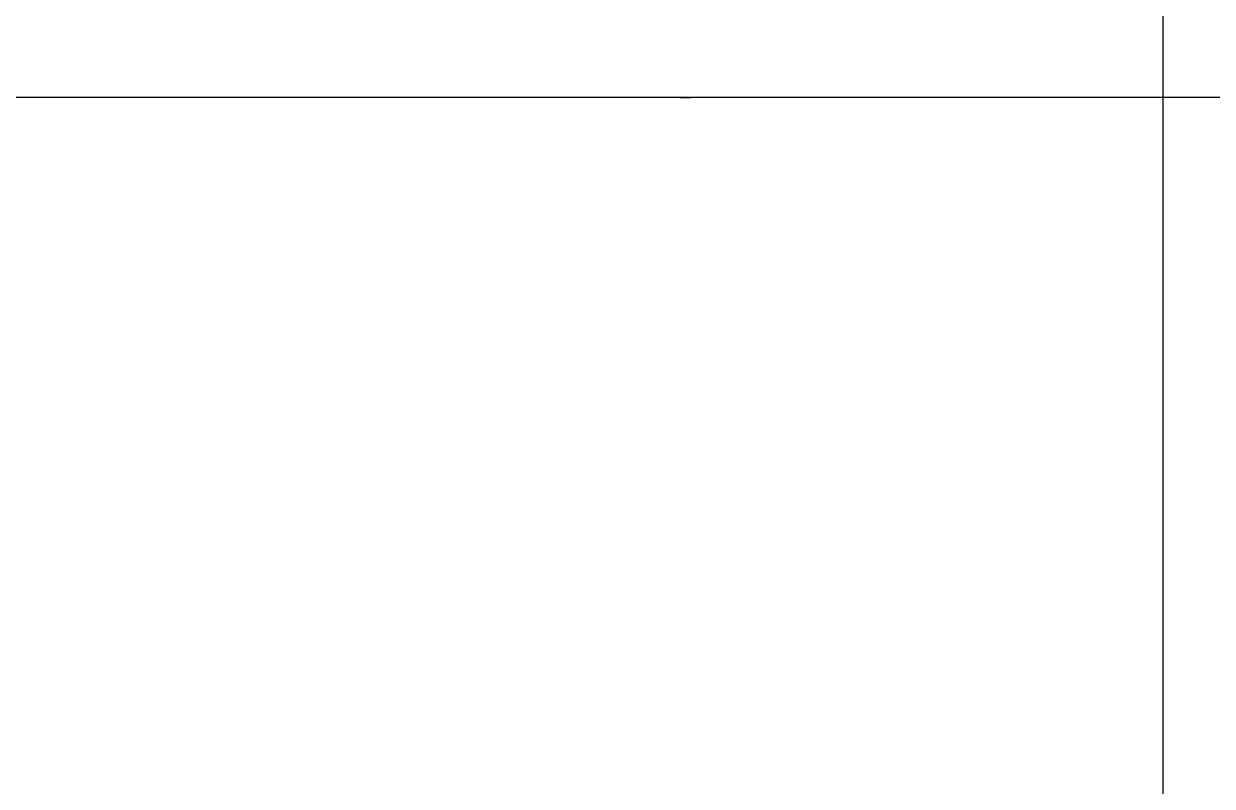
# Model space of a CAD drawing. Header units: inches. Extents: x 21 to 32698, y 13 to 3712.
# Drawn here: x 10215.97 to 10227.18, y 2575.59 to 2582.78 of the extents above; entities that cross this region are included whole.
import ezdxf

# ---------------------------------------------------------------- set-up
doc = ezdxf.new("R2010")
doc.units = ezdxf.units.IN
doc.header["$MEASUREMENT"] = 0
doc.set_wipeout_variables(frame=1)
doc.linetypes.add('DOT', pattern=[6.35, 0, -6.35])
doc.linetypes.add('IMPORT-HIDDEN2', pattern=[47.625, 31.75, -15.875])
for name, color, linetype, lineweight in [('Z_MİM_-KM-BEAM-RAY', 8, 'DOT', 25), ('Z_MİM_-KM-GLAZ', 8, 'Continuous', 25), ('Z_MİM_-KM-GLAZ-IDEN', 8, 'Continuous', 25), ('Z_MİM_-KM-RAY-1', 8, 'IMPORT-HIDDEN2', 25), ('Z_MİM_-KM-WALL-PL', 8, 'Continuous', 25)]:
    doc.layers.add(name, color=color, linetype=linetype, lineweight=lineweight)

# ---------------------------------------------------------------- blocks, each defined once
blk = doc.blocks.new('*U77')
blk.add_wipeout([(160, -25), (160, 16.5), (0, 16.5), (0, -25)])
at = {"layer": 'Z_MİM_-KM-GLAZ-IDEN', "ltscale": 1.5}
blk.add_line((80, -28.522), (80, 68.522), dxfattribs=at)
at = {"layer": 'Z_MİM_-KM-RAY-1', "ltscale": 0.15}
blk.add_line((160, 0), (0, 0), dxfattribs=at)
blk = doc.blocks.new('-KM_Kiriş İzi-1K')
at = {"layer": 'Z_MİM_-KM-BEAM-RAY'}
blk.add_line((755, 1600.001), (1335.002, 1600.001), dxfattribs=at)

msp = doc.modelspace()

# ---------------------------------------------------------------- block references
at = {"layer": 'Z_MİM_-KM-GLAZ', "ltscale": 1.5}
msp.add_blockref('*U77', (10146.714, 2582.083), dxfattribs=at)

# ---------------------------------------------------------------- next in the draw order: linework, layer by layer
at = {"layer": 'Z_MİM_-KM-WALL-PL'}
msp.add_lwpolyline([(11341.714, 1162.159), (11341.714, 982.083), (12831.715, 982.083), (12831.715, 2582.084), (9041.715, 2582.084), (9041.715, 1637.083), (9331.714, 1637.083), (9331.714, 982.083), (10641.714, 982.083), (10641.714, 1161.832)], dxfattribs=at)

# ---------------------------------------------------------------- next in the draw order: block references
at = {"layer": 'Z_MİM_-KM-BEAM-RAY'}
msp.add_blockref('-KM_Kiriş İzi-1K', (9331.714, 982.083), dxfattribs=at)

doc.saveas('drawing.dxf')
